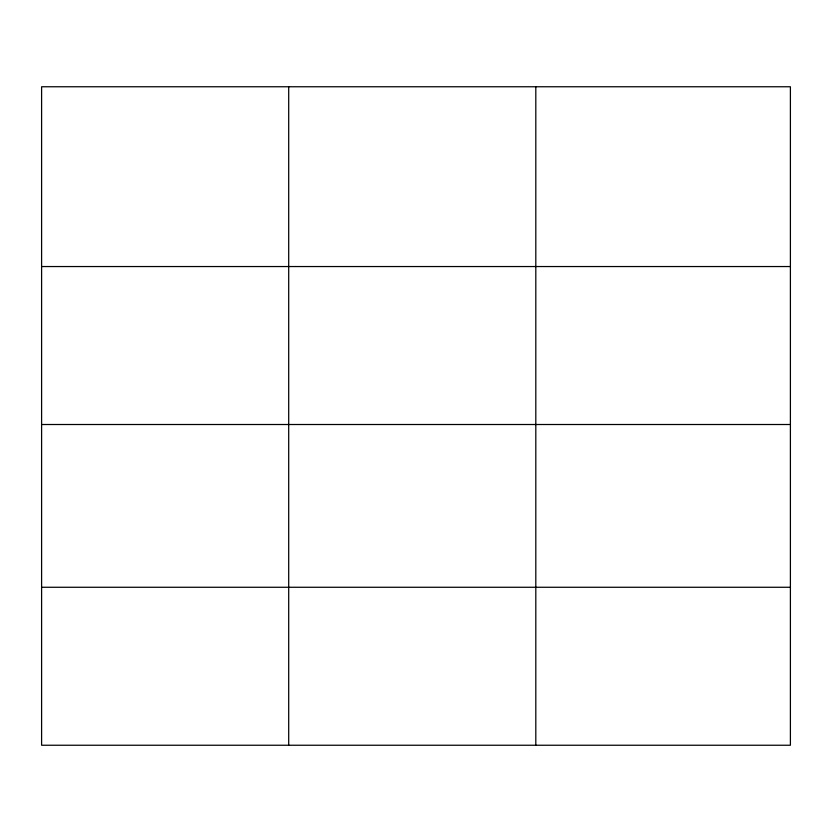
<?xml version="1.0" encoding="UTF-8"?>
<svg xmlns="http://www.w3.org/2000/svg" width="832" height="832" viewBox="0 0 832 832"><rect width="100%" height="100%" fill="white"/><g stroke="black" fill="none" stroke-linecap="round" stroke-linejoin="round"><path stroke-width="1.25" d="M790.4 424.507L790.4 86.757L41.6 86.757L41.6 745.243L790.4 745.243L790.4 424.507L41.6 424.507M41.6 266.542L790.4 266.542M41.6 587.267L790.4 587.267M535.808 86.757L535.808 745.243M288.704 86.757L288.704 745.243"/></g></svg>
